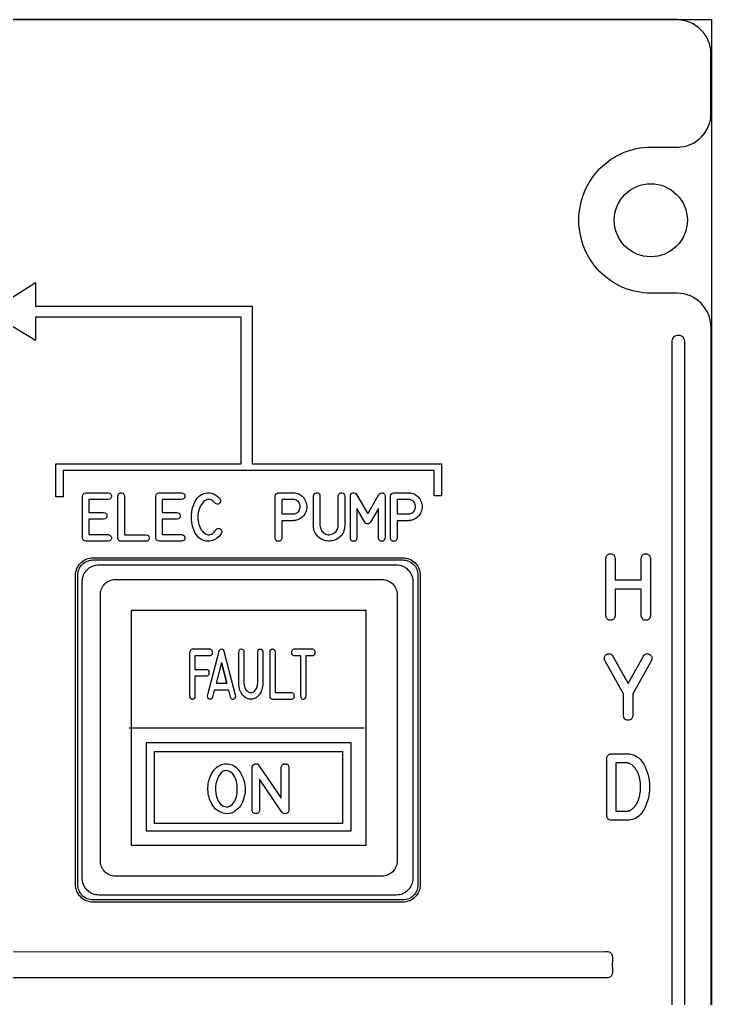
# Model space of a CAD drawing. Extents: x 361 to 684, y 82 to 686.
# Drawn here: x 636.8 to 683.8, y 505.6 to 572.2 of the extents above; entities that cross this region are included whole.
import ezdxf

# ---------------------------------------------------------------- set-up
doc = ezdxf.new("R2010")
doc.units = 0
for name, color, linetype in [('_BACKPANEL', 5, 'CONTINUOUS'), ('_ENGRAVING', 105, 'CONTINUOUS'), ('_LABELS', 30, 'CONTINUOUS'), ('_TOPLAYER', 1, 'CONTINUOUS')]:
    doc.layers.add(name, color=color, linetype=linetype)

msp = doc.modelspace()

# ---------------------------------------------------------------- linework, layer by layer
at = {"layer": '_BACKPANEL'}
for points in [[(683.84, 572.225), (683.84, 567.463), (683.84, 557.938), (683.84, 548.413), (683.84, 448.4), (683.84, 438.875), (361.5, 438.875), (361.5, 448.4), (361.5, 548.413), (361.5, 557.938), (361.5, 567.463), (361.5, 572.225)], [(641.743, 535.414), (662.838, 535.414), (662.944, 535.409), (663.046, 535.393), (663.144, 535.368), (663.239, 535.333), (663.329, 535.29), (663.413, 535.239), (663.492, 535.18), (663.565, 535.114), (663.631, 535.041), (663.691, 534.962), (663.742, 534.877), (663.785, 534.787), (663.819, 534.693), (663.845, 534.594), (663.86, 534.492), (663.865, 534.386), (663.865, 513.291), (663.86, 513.186), (663.845, 513.084), (663.819, 512.985), (663.785, 512.891), (663.742, 512.801), (663.691, 512.716), (663.631, 512.637), (663.565, 512.564), (663.492, 512.498), (663.413, 512.439), (663.329, 512.388), (663.239, 512.344), (663.144, 512.31), (663.046, 512.285), (662.944, 512.269), (662.838, 512.264), (641.743, 512.264), (641.637, 512.269), (641.535, 512.285), (641.437, 512.31), (641.342, 512.344), (641.252, 512.388), (641.168, 512.439), (641.089, 512.498), (641.016, 512.564), (640.949, 512.637), (640.89, 512.716), (640.839, 512.801), (640.796, 512.891), (640.762, 512.985), (640.736, 513.084), (640.721, 513.186), (640.715, 513.291), (640.715, 534.386), (640.721, 534.492), (640.736, 534.594), (640.762, 534.693), (640.796, 534.787), (640.839, 534.877), (640.89, 534.962), (640.949, 535.041), (641.016, 535.114), (641.089, 535.18), (641.168, 535.239), (641.252, 535.29), (641.342, 535.333), (641.437, 535.368), (641.535, 535.393), (641.637, 535.409)]]:
    msp.add_lwpolyline(points, close=True, dxfattribs=at)
msp.add_lwpolyline([(679.714, 556.067, -0.414214), (677.225, 558.555, -0.414214), (679.714, 561.043, -0.414214), (682.202, 558.555, -0.414214)], format="xyb", close=True, dxfattribs=at)
at = {"layer": '_ENGRAVING'}
for points in [[(635.296, 552.714), (637.837, 554.305), (637.837, 552.714), (652.59, 552.714), (652.59, 551.964), (652.59, 541.957), (653.869, 541.957), (665.467, 541.957), (665.467, 539.781), (664.974, 539.781), (664.974, 541.508), (639.722, 541.509), (639.71, 541.509), (639.71, 539.72), (639.217, 539.72), (639.217, 541.957), (639.217, 541.958), (651.84, 541.957), (651.84, 551.964), (637.837, 551.964), (637.837, 550.355), (635.192, 551.964)], [(682.039, 460.415), (682.039, 550.261), (682.039, 550.262), (682.03, 550.353), (682.004, 550.438), (681.963, 550.514), (681.908, 550.581), (681.841, 550.636), (681.765, 550.678), (681.681, 550.705), (681.59, 550.714), (681.589, 550.714), (681.498, 550.705), (681.414, 550.678), (681.337, 550.637), (681.271, 550.582), (681.216, 550.515), (681.174, 550.438), (681.148, 550.353), (681.139, 550.262), (681.139, 550.261), (681.139, 460.415)], [(369.057, 508.731), (676.624, 508.746), (676.636, 508.745), (676.703, 508.75), (676.788, 508.745), (676.86, 508.731), (676.921, 508.708), (676.97, 508.677), (677.01, 508.638), (677.041, 508.592), (677.064, 508.539), (677.081, 508.48), (677.097, 508.344), (677.099, 508.19), (677.09, 507.839), (677.099, 507.492), (677.097, 507.343), (677.081, 507.213), (677.064, 507.156), (677.041, 507.106), (677.01, 507.063), (676.97, 507.026), (676.921, 506.997), (676.86, 506.975), (676.788, 506.962), (676.703, 506.958), (676.636, 506.963), (676.624, 506.961), (369.059, 506.947)]]:
    msp.add_lwpolyline(points, dxfattribs=at)
for points in [[(642.78, 539.541), (641.47, 539.541), (641.47, 538.66), (642.469, 538.66), (642.567, 538.632), (642.606, 538.611), (642.637, 538.585), (642.662, 538.554), (642.679, 538.518), (642.689, 538.476), (642.693, 538.43), (642.689, 538.383), (642.678, 538.342), (642.661, 538.306), (642.636, 538.275), (642.605, 538.249), (642.567, 538.228), (642.469, 538.202), (641.47, 538.202), (641.47, 537.143), (642.78, 537.143), (642.878, 537.116), (642.916, 537.095), (642.948, 537.069), (642.972, 537.038), (642.989, 537.002), (643, 536.961), (643.003, 536.915), (643, 536.87), (642.989, 536.829), (642.972, 536.793), (642.948, 536.762), (642.916, 536.737), (642.878, 536.716), (642.78, 536.69), (641.25, 536.69), (641.162, 536.714), (641.126, 536.734), (641.095, 536.76), (641.069, 536.791), (641.049, 536.828), (641.025, 536.919), (641.025, 539.765), (641.051, 539.859), (641.071, 539.897), (641.096, 539.928), (641.127, 539.953), (641.163, 539.972), (641.25, 539.991), (642.78, 539.991), (642.878, 539.97), (642.916, 539.951), (642.947, 539.926), (642.972, 539.894), (642.989, 539.857), (642.999, 539.814), (643.003, 539.765), (642.999, 539.715), (642.988, 539.672), (642.971, 539.635), (642.947, 539.604), (642.915, 539.579), (642.877, 539.561)], [(643.667, 536.688), (643.581, 536.707), (643.545, 536.726), (643.514, 536.751), (643.489, 536.782), (643.468, 536.819), (643.443, 536.912), (643.443, 539.762), (643.47, 539.863), (643.491, 539.903), (643.517, 539.935), (643.549, 539.96), (643.585, 539.977), (643.627, 539.988), (643.674, 539.99), (643.72, 539.986), (643.761, 539.974), (643.797, 539.956), (643.826, 539.931), (643.85, 539.899), (643.869, 539.86), (643.889, 539.762), (643.889, 537.138), (645.348, 537.139), (645.446, 537.115), (645.485, 537.095), (645.516, 537.069), (645.54, 537.037), (645.557, 537), (645.567, 536.957), (645.57, 536.908), (645.566, 536.86), (645.556, 536.817), (645.538, 536.781), (645.513, 536.75), (645.482, 536.726), (645.444, 536.707), (645.347, 536.688)], [(647.775, 539.541), (646.465, 539.541), (646.465, 538.66), (647.464, 538.66), (647.562, 538.632), (647.601, 538.611), (647.632, 538.585), (647.657, 538.554), (647.674, 538.518), (647.684, 538.476), (647.688, 538.43), (647.684, 538.383), (647.673, 538.342), (647.656, 538.306), (647.631, 538.275), (647.6, 538.249), (647.561, 538.228), (647.464, 538.202), (646.465, 538.202), (646.465, 537.143), (647.775, 537.143), (647.873, 537.116), (647.911, 537.095), (647.943, 537.069), (647.967, 537.038), (647.984, 537.002), (647.995, 536.961), (647.998, 536.915), (647.995, 536.87), (647.984, 536.829), (647.967, 536.793), (647.943, 536.762), (647.911, 536.737), (647.873, 536.716), (647.775, 536.69), (646.245, 536.69), (646.157, 536.714), (646.121, 536.734), (646.09, 536.76), (646.064, 536.791), (646.044, 536.828), (646.02, 536.919), (646.02, 539.765), (646.046, 539.859), (646.066, 539.897), (646.091, 539.928), (646.122, 539.953), (646.158, 539.972), (646.245, 539.991), (647.775, 539.991), (647.873, 539.97), (647.911, 539.951), (647.942, 539.926), (647.967, 539.894), (647.984, 539.857), (647.994, 539.814), (647.998, 539.765), (647.994, 539.715), (647.983, 539.672), (647.966, 539.635), (647.942, 539.604), (647.91, 539.579), (647.872, 539.561)], [(650.474, 537.206), (650.46, 537.185), (650.452, 537.173), (650.446, 537.164), (650.329, 537.025), (650.196, 536.908), (650.045, 536.813), (649.878, 536.739), (649.79, 536.712), (649.702, 536.694), (649.615, 536.686), (649.528, 536.687), (649.442, 536.698), (649.356, 536.717), (649.27, 536.746), (649.184, 536.785), (649.088, 536.84), (648.999, 536.903), (648.916, 536.975), (648.84, 537.056), (648.771, 537.146), (648.708, 537.245), (648.651, 537.352), (648.602, 537.468), (648.522, 537.712), (648.469, 537.96), (648.442, 538.213), (648.442, 538.47), (648.468, 538.725), (648.522, 538.969), (648.603, 539.202), (648.711, 539.425), (648.775, 539.529), (648.846, 539.622), (648.923, 539.706), (649.008, 539.779), (649.1, 539.842), (649.198, 539.895), (649.303, 539.938), (649.415, 539.97), (649.548, 539.99), (649.68, 539.988), (649.813, 539.964), (649.945, 539.918), (650.071, 539.854), (650.185, 539.779), (650.288, 539.693), (650.378, 539.594), (650.386, 539.583), (650.415, 539.534), (650.43, 539.482), (650.43, 539.428), (650.416, 539.371), (650.39, 539.319), (650.355, 539.278), (650.312, 539.247), (650.259, 539.227), (650.2, 539.22), (650.142, 539.229), (650.087, 539.257), (650.035, 539.301), (649.93, 539.411), (649.827, 539.487), (649.726, 539.531), (649.676, 539.541), (649.627, 539.543), (649.531, 539.529), (649.441, 539.497), (649.356, 539.447), (649.276, 539.378), (649.202, 539.296), (649.134, 539.202), (649.073, 539.097), (649.018, 538.982), (648.972, 538.863), (648.935, 538.748), (648.909, 538.636), (648.892, 538.529), (648.881, 538.411), (648.879, 538.293), (648.884, 538.175), (648.897, 538.056), (648.919, 537.939), (648.95, 537.825), (648.99, 537.715), (649.04, 537.609), (649.141, 537.442), (649.197, 537.372), (649.255, 537.31), (649.316, 537.256), (649.381, 537.212), (649.448, 537.176), (649.519, 537.148), (649.591, 537.132), (649.662, 537.131), (649.733, 537.144), (649.804, 537.172), (649.874, 537.215), (649.944, 537.272), (650.013, 537.343), (650.082, 537.43), (650.112, 537.472), (650.188, 537.537), (650.226, 537.555), (650.265, 537.564), (650.305, 537.564), (650.345, 537.554), (650.385, 537.535), (650.426, 537.506), (650.491, 537.438), (650.51, 537.402), (650.521, 537.365), (650.523, 537.326), (650.515, 537.287)], [(655.37, 539.991), (655.4, 539.991), (655.499, 539.98), (655.594, 539.96), (655.686, 539.933), (655.773, 539.898), (655.852, 539.855), (655.925, 539.807), (655.992, 539.752), (656.053, 539.691), (656.107, 539.623), (656.156, 539.55), (656.199, 539.47), (656.236, 539.383), (656.266, 539.294), (656.287, 539.206), (656.3, 539.117), (656.304, 539.03), (656.299, 538.943), (656.286, 538.857), (656.264, 538.771), (656.233, 538.685), (656.17, 538.558), (656.094, 538.445), (656.004, 538.347), (655.901, 538.264), (655.787, 538.196), (655.666, 538.145), (655.537, 538.111), (655.4, 538.094), (655.37, 538.092), (654.601, 538.092), (654.601, 536.917), (654.577, 536.818), (654.556, 536.779), (654.531, 536.747), (654.5, 536.722), (654.464, 536.704), (654.423, 536.693), (654.377, 536.69), (654.33, 536.693), (654.289, 536.704), (654.254, 536.722), (654.223, 536.747), (654.198, 536.779), (654.178, 536.818), (654.154, 536.917), (654.154, 539.765), (654.176, 539.854), (654.218, 539.922), (654.28, 539.967), (654.363, 539.991), (654.377, 539.991)], [(655.37, 539.536), (654.601, 539.536), (654.601, 538.548), (655.37, 538.548), (655.457, 538.556), (655.54, 538.579), (655.617, 538.617), (655.688, 538.671), (655.75, 538.736), (655.798, 538.809), (655.831, 538.889), (655.851, 538.977), (655.854, 539.085), (655.835, 539.186), (655.795, 539.28), (655.733, 539.368), (655.656, 539.442), (655.57, 539.494), (655.474, 539.526)], [(658.883, 537.778), (658.883, 537.746), (658.877, 537.649), (658.856, 537.53), (658.827, 537.418), (658.79, 537.315), (658.744, 537.22), (658.691, 537.133), (658.629, 537.054), (658.559, 536.984), (658.48, 536.921), (658.312, 536.819), (658.226, 536.78), (658.138, 536.749), (658.05, 536.725), (657.959, 536.71), (657.868, 536.702), (657.775, 536.702), (657.682, 536.71), (657.591, 536.725), (657.503, 536.748), (657.416, 536.779), (657.331, 536.818), (657.249, 536.864), (657.089, 536.98), (657.016, 537.049), (656.952, 537.126), (656.896, 537.211), (656.85, 537.303), (656.812, 537.402), (656.783, 537.509), (656.763, 537.624), (656.752, 537.746), (656.752, 537.778), (656.752, 539.765), (656.756, 539.811), (656.769, 539.852), (656.813, 539.924), (656.87, 539.97), (656.939, 539.991), (657.021, 539.986), (657.099, 539.959), (657.154, 539.913), (657.187, 539.849), (657.198, 539.765), (657.198, 537.778), (657.208, 537.688), (657.227, 537.604), (657.254, 537.526), (657.29, 537.454), (657.334, 537.387), (657.387, 537.327), (657.448, 537.272), (657.518, 537.223), (657.592, 537.183), (657.668, 537.155), (657.745, 537.139), (657.822, 537.135), (657.9, 537.143), (657.98, 537.163), (658.06, 537.195), (658.142, 537.239), (658.21, 537.287), (658.269, 537.341), (658.318, 537.401), (658.357, 537.468), (658.388, 537.54), (658.412, 537.616), (658.429, 537.695), (658.439, 537.778), (658.439, 539.765), (658.442, 539.809), (658.471, 539.894), (658.493, 539.927), (658.52, 539.953), (658.552, 539.972), (658.59, 539.984), (658.681, 539.988), (658.769, 539.967), (658.804, 539.947), (658.833, 539.923), (658.855, 539.892), (658.871, 539.855), (658.883, 539.765)], [(661.627, 536.915), (661.6, 536.817), (661.579, 536.778), (661.553, 536.746), (661.523, 536.722), (661.488, 536.704), (661.448, 536.694), (661.403, 536.691), (661.358, 536.694), (661.318, 536.705), (661.283, 536.723), (661.253, 536.747), (661.227, 536.779), (661.207, 536.817), (661.181, 536.915), (661.181, 538.929), (660.638, 537.983), (660.594, 537.936), (660.546, 537.902), (660.497, 537.88), (660.445, 537.871), (660.393, 537.876), (660.344, 537.897), (660.297, 537.932), (660.254, 537.983), (659.715, 538.924), (659.717, 536.915), (659.693, 536.817), (659.673, 536.779), (659.647, 536.748), (659.615, 536.723), (659.578, 536.706), (659.536, 536.695), (659.488, 536.692), (659.44, 536.696), (659.398, 536.706), (659.362, 536.724), (659.332, 536.748), (659.307, 536.78), (659.289, 536.818), (659.269, 536.915), (659.269, 539.762), (659.284, 539.846), (659.315, 539.91), (659.364, 539.956), (659.429, 539.984), (659.5, 539.991), (659.566, 539.976), (659.628, 539.94), (659.685, 539.881), (660.445, 538.548), (661.214, 539.881), (661.271, 539.94), (661.332, 539.976), (661.398, 539.991), (661.468, 539.983), (661.532, 539.955), (661.58, 539.909), (661.611, 539.845), (661.627, 539.762)], [(663.222, 539.991), (663.252, 539.991), (663.351, 539.98), (663.447, 539.96), (663.538, 539.933), (663.625, 539.898), (663.704, 539.855), (663.777, 539.807), (663.844, 539.752), (663.905, 539.691), (663.96, 539.623), (664.009, 539.55), (664.051, 539.47), (664.088, 539.383), (664.118, 539.294), (664.139, 539.206), (664.152, 539.117), (664.156, 539.03), (664.151, 538.943), (664.138, 538.857), (664.116, 538.771), (664.085, 538.685), (664.022, 538.558), (663.946, 538.445), (663.856, 538.347), (663.753, 538.264), (663.64, 538.196), (663.518, 538.145), (663.389, 538.111), (663.252, 538.094), (663.222, 538.092), (662.454, 538.092), (662.454, 536.917), (662.429, 536.818), (662.409, 536.779), (662.383, 536.747), (662.352, 536.722), (662.317, 536.704), (662.275, 536.693), (662.229, 536.69), (662.183, 536.693), (662.142, 536.704), (662.106, 536.722), (662.075, 536.747), (662.05, 536.779), (662.03, 536.818), (662.006, 536.917), (662.006, 539.765), (662.028, 539.854), (662.07, 539.922), (662.132, 539.967), (662.215, 539.991), (662.229, 539.991)], [(663.222, 539.536), (662.454, 539.536), (662.454, 538.548), (663.222, 538.548), (663.309, 538.556), (663.392, 538.579), (663.469, 538.617), (663.541, 538.671), (663.603, 538.736), (663.65, 538.809), (663.684, 538.889), (663.703, 538.977), (663.706, 539.085), (663.688, 539.186), (663.648, 539.28), (663.586, 539.368), (663.508, 539.442), (663.422, 539.494), (663.327, 539.526)], [(641.753, 535.567), (662.828, 535.567), (662.95, 535.561), (663.069, 535.543), (663.183, 535.514), (663.293, 535.474), (663.397, 535.424), (663.495, 535.364), (663.586, 535.296), (663.671, 535.219), (663.748, 535.135), (663.816, 535.043), (663.876, 534.945), (663.926, 534.841), (663.965, 534.731), (663.995, 534.617), (664.013, 534.499), (664.019, 534.377), (664.019, 513.301), (664.013, 513.179), (663.995, 513.061), (663.965, 512.946), (663.926, 512.837), (663.876, 512.733), (663.816, 512.635), (663.748, 512.543), (663.671, 512.459), (663.586, 512.382), (663.495, 512.313), (663.397, 512.254), (663.293, 512.204), (663.183, 512.164), (663.069, 512.135), (662.95, 512.117), (662.828, 512.111), (641.753, 512.111), (641.631, 512.117), (641.512, 512.135), (641.398, 512.164), (641.288, 512.204), (641.184, 512.254), (641.086, 512.313), (640.995, 512.382), (640.91, 512.459), (640.833, 512.543), (640.765, 512.635), (640.705, 512.733), (640.655, 512.837), (640.616, 512.946), (640.586, 513.061), (640.568, 513.179), (640.562, 513.301), (640.562, 534.377), (640.568, 534.499), (640.586, 534.617), (640.616, 534.731), (640.655, 534.841), (640.705, 534.945), (640.765, 535.043), (640.833, 535.135), (640.91, 535.219), (640.995, 535.296), (641.086, 535.364), (641.184, 535.424), (641.288, 535.474), (641.398, 535.514), (641.512, 535.543), (641.631, 535.561)], [(676.658, 531.616), (676.658, 535.525), (676.673, 535.6), (676.696, 535.664), (676.725, 535.718), (676.762, 535.763), (676.806, 535.797), (676.857, 535.821), (676.915, 535.834), (676.981, 535.838), (677.046, 535.832), (677.103, 535.816), (677.153, 535.792), (677.194, 535.757), (677.228, 535.713), (677.254, 535.66), (677.272, 535.597), (677.282, 535.525), (677.282, 534.064), (679.062, 534.064), (679.062, 535.525), (679.077, 535.598), (679.099, 535.662), (679.127, 535.715), (679.163, 535.759), (679.206, 535.794), (679.255, 535.818), (679.311, 535.833), (679.375, 535.838), (679.438, 535.833), (679.494, 535.819), (679.544, 535.795), (679.587, 535.76), (679.623, 535.716), (679.652, 535.663), (679.674, 535.599), (679.69, 535.525), (679.69, 531.616), (679.674, 531.542), (679.652, 531.479), (679.623, 531.426), (679.587, 531.382), (679.544, 531.348), (679.494, 531.324), (679.438, 531.309), (679.375, 531.305), (679.311, 531.31), (679.255, 531.325), (679.206, 531.349), (679.163, 531.383), (679.127, 531.427), (679.099, 531.48), (679.077, 531.543), (679.062, 531.616), (679.062, 533.435), (677.282, 533.435), (677.282, 531.616), (677.272, 531.544), (677.254, 531.482), (677.228, 531.429), (677.194, 531.386), (677.153, 531.352), (677.103, 531.327), (677.046, 531.312), (676.981, 531.306), (676.915, 531.31), (676.857, 531.324), (676.806, 531.347), (676.762, 531.381), (676.725, 531.425), (676.696, 531.478), (676.673, 531.542)], [(642.161, 535.089), (662.377, 535.089), (662.494, 535.083), (662.607, 535.066), (662.717, 535.038), (662.822, 534.999), (662.922, 534.951), (663.016, 534.894), (663.104, 534.829), (663.185, 534.755), (663.259, 534.674), (663.324, 534.586), (663.381, 534.492), (663.429, 534.392), (663.468, 534.287), (663.496, 534.178), (663.513, 534.064), (663.519, 533.947), (663.519, 513.731), (663.513, 513.614), (663.496, 513.5), (663.468, 513.391), (663.429, 513.286), (663.381, 513.186), (663.324, 513.091), (663.259, 513.004), (663.185, 512.923), (663.104, 512.849), (663.016, 512.783), (662.922, 512.726), (662.822, 512.678), (662.717, 512.64), (662.607, 512.612), (662.494, 512.595), (662.377, 512.589), (642.161, 512.589), (642.044, 512.595), (641.93, 512.612), (641.82, 512.64), (641.715, 512.678), (641.616, 512.726), (641.521, 512.783), (641.434, 512.849), (641.353, 512.923), (641.279, 513.004), (641.213, 513.091), (641.156, 513.186), (641.108, 513.286), (641.07, 513.391), (641.042, 513.5), (641.025, 513.614), (641.019, 513.731), (641.019, 533.947), (641.025, 534.064), (641.042, 534.178), (641.07, 534.287), (641.108, 534.392), (641.156, 534.492), (641.213, 534.586), (641.279, 534.674), (641.353, 534.755), (641.434, 534.829), (641.521, 534.894), (641.616, 534.951), (641.715, 534.999), (641.82, 535.038), (641.93, 535.066), (642.044, 535.083)], [(679.211, 528.865), (679.255, 528.923), (679.302, 528.969), (679.35, 529.003), (679.401, 529.025), (679.455, 529.034), (679.51, 529.031), (679.568, 529.016), (679.628, 528.988), (679.683, 528.952), (679.727, 528.911), (679.76, 528.866), (679.781, 528.815), (679.791, 528.76), (679.79, 528.7), (679.777, 528.636), (679.753, 528.566), (678.481, 526.295), (678.481, 524.816), (678.472, 524.742), (678.454, 524.678), (678.428, 524.624), (678.394, 524.58), (678.351, 524.546), (678.3, 524.521), (678.241, 524.506), (678.173, 524.502), (678.105, 524.506), (678.045, 524.521), (677.994, 524.546), (677.951, 524.58), (677.917, 524.624), (677.891, 524.678), (677.873, 524.742), (677.864, 524.816), (677.864, 526.295), (676.595, 528.566), (676.571, 528.635), (676.558, 528.699), (676.557, 528.759), (676.566, 528.813), (676.587, 528.863), (676.618, 528.909), (676.661, 528.949), (676.714, 528.985), (676.773, 529.013), (676.829, 529.028), (676.885, 529.031), (676.938, 529.022), (676.99, 529.001), (677.041, 528.967), (677.089, 528.922), (677.137, 528.865), (678.174, 527.011)], [(677.033, 522.213), (678.074, 522.213), (678.262, 522.202), (678.438, 522.169), (678.602, 522.113), (678.753, 522.036), (678.893, 521.936), (679.02, 521.815), (679.135, 521.671), (679.238, 521.505), (679.328, 521.326), (679.407, 521.143), (679.473, 520.955), (679.528, 520.762), (679.57, 520.565), (679.6, 520.364), (679.618, 520.158), (679.625, 519.948), (679.618, 519.738), (679.6, 519.533), (679.57, 519.331), (679.527, 519.135), (679.473, 518.942), (679.406, 518.754), (679.327, 518.571), (679.236, 518.392), (679.133, 518.226), (679.018, 518.082), (678.891, 517.96), (678.752, 517.861), (678.601, 517.783), (678.437, 517.728), (678.262, 517.695), (678.074, 517.684), (677.033, 517.684), (677.037, 517.684), (677.033, 517.684), (676.953, 517.697), (676.899, 517.714), (676.853, 517.737), (676.813, 517.765), (676.781, 517.8), (676.756, 517.841), (676.739, 517.887), (676.729, 517.94), (676.725, 517.998), (676.723, 517.998), (676.725, 521.903), (676.723, 521.921), (676.732, 521.979), (676.751, 522.033), (676.78, 522.083), (676.819, 522.128), (676.866, 522.165), (676.918, 522.192), (676.974, 522.208), (677.035, 522.213)], [(678.074, 518.308), (678.083, 518.308), (678.094, 518.308), (678.102, 518.309), (678.112, 518.31), (678.122, 518.311), (678.134, 518.312), (678.143, 518.313), (678.154, 518.314), (678.163, 518.315), (678.174, 518.316), (678.192, 518.321), (678.2, 518.324), (678.211, 518.33), (678.221, 518.331), (678.234, 518.334), (678.242, 518.336), (678.253, 518.341), (678.273, 518.35), (678.295, 518.358), (678.304, 518.362), (678.315, 518.367), (678.333, 518.378), (678.355, 518.389), (678.364, 518.395), (678.375, 518.403), (678.395, 518.416), (678.405, 518.421), (678.417, 518.429), (678.426, 518.436), (678.437, 518.445), (678.446, 518.45), (678.457, 518.458), (678.479, 518.476), (678.497, 518.493), (678.506, 518.502), (678.517, 518.513), (678.525, 518.522), (678.537, 518.533), (678.556, 518.551), (678.565, 518.56), (678.576, 518.571), (678.585, 518.581), (678.596, 518.593), (678.614, 518.615), (678.634, 518.639), (678.652, 518.664), (678.66, 518.676), (678.671, 518.688), (678.679, 518.701), (678.689, 518.714), (678.697, 518.729), (678.707, 518.743), (678.724, 518.77), (678.732, 518.784), (678.742, 518.798), (678.75, 518.813), (678.76, 518.827), (678.773, 518.856), (678.781, 518.871), (678.791, 518.889), (678.799, 518.904), (678.809, 518.92), (678.814, 518.936), (678.822, 518.953), (678.837, 518.986), (678.853, 519.022), (678.858, 519.038), (678.866, 519.057), (678.872, 519.075), (678.879, 519.095), (678.89, 519.13), (678.896, 519.148), (678.904, 519.168), (678.915, 519.205), (678.928, 519.243), (678.931, 519.262), (678.937, 519.283), (678.941, 519.302), (678.948, 519.323), (678.951, 519.339), (678.957, 519.36), (678.963, 519.402), (678.967, 519.421), (678.972, 519.442), (678.974, 519.461), (678.979, 519.482), (678.985, 519.524), (678.989, 519.544), (678.994, 519.566), (678.999, 519.608), (679, 519.627), (679.003, 519.65), (679.008, 519.692), (679.01, 519.734), (679.012, 519.778), (679.014, 519.82), (679.015, 519.841), (679.019, 519.864), (679.02, 519.883), (679.021, 519.906), (679.021, 519.926), (679.021, 519.948), (679.021, 519.969), (679.021, 519.99), (679.02, 520.011), (679.019, 520.035), (679.019, 520.055), (679.019, 520.077), (679.014, 520.121), (679.012, 520.161), (679.008, 520.207), (679.005, 520.247), (679.001, 520.289), (678.998, 520.309), (678.996, 520.331), (678.988, 520.373), (678.983, 520.392), (678.981, 520.413), (678.974, 520.455), (678.968, 520.497), (678.957, 520.537), (678.95, 520.574), (678.943, 520.593), (678.939, 520.614), (678.932, 520.633), (678.928, 520.654), (678.917, 520.691), (678.906, 520.729), (678.898, 520.746), (678.893, 520.764), (678.879, 520.802), (678.866, 520.837), (678.858, 520.854), (678.853, 520.873), (678.844, 520.888), (678.837, 520.906), (678.822, 520.939), (678.809, 520.97), (678.793, 521.003), (678.784, 521.018), (678.778, 521.032), (678.76, 521.063), (678.742, 521.092), (678.732, 521.106), (678.724, 521.12), (678.707, 521.147), (678.698, 521.16), (678.691, 521.173), (678.654, 521.224), (678.618, 521.273), (678.579, 521.317), (678.539, 521.359), (678.501, 521.397), (678.459, 521.43), (678.417, 521.463), (678.375, 521.492), (678.335, 521.516), (678.295, 521.536), (678.253, 521.552), (678.211, 521.567), (678.192, 521.573), (678.174, 521.58), (678.134, 521.587), (678.094, 521.589), (678.083, 521.589), (678.074, 521.589), (677.345, 521.589), (677.345, 518.308)]]:
    msp.add_lwpolyline(points, close=True, dxfattribs=at)
at = {"layer": '_LABELS'}
for points in [[(660.348, 515.981), (660.348, 531.983), (644.348, 531.983), (644.348, 515.981)], [(648.348, 526.156), (648.348, 529.116), (648.367, 529.214), (648.402, 529.286), (648.453, 529.333), (648.52, 529.354), (649.694, 529.354), (649.733, 529.347), (649.767, 529.333), (649.796, 529.312), (649.82, 529.286), (649.852, 529.214), (649.862, 529.117), (649.851, 529.02), (649.819, 528.949), (649.795, 528.923), (649.766, 528.903), (649.731, 528.89), (649.691, 528.883), (648.689, 528.883), (648.689, 527.965), (649.471, 527.965), (649.544, 527.945), (649.573, 527.925), (649.597, 527.9), (649.629, 527.831), (649.64, 527.738), (649.631, 527.645), (649.599, 527.572), (649.575, 527.544), (649.546, 527.522), (649.471, 527.493), (648.689, 527.493), (648.689, 526.156), (648.674, 526.055), (648.641, 525.982), (648.619, 525.956), (648.592, 525.937), (648.56, 525.926), (648.524, 525.921), (648.488, 525.924), (648.456, 525.935), (648.428, 525.953), (648.404, 525.978), (648.368, 526.052)], [(649.561, 526.242), (649.95, 527.721), (650.34, 529.2), (650.365, 529.267), (650.399, 529.315), (650.444, 529.344), (650.498, 529.354), (650.553, 529.345), (650.598, 529.317), (650.633, 529.268), (650.658, 529.2), (651.436, 526.233), (651.443, 526.125), (651.428, 526.039), (651.391, 525.973), (651.364, 525.948), (651.331, 525.928), (651.297, 525.915), (651.265, 525.911), (651.235, 525.915), (651.207, 525.929), (651.157, 525.981), (651.114, 526.069), (650.989, 526.549), (650.001, 526.549), (649.88, 526.081), (649.837, 525.993), (649.813, 525.962), (649.786, 525.94), (649.758, 525.927), (649.727, 525.923), (649.694, 525.928), (649.659, 525.942), (649.6, 525.988), (649.563, 526.054), (649.551, 526.138)], [(653.309, 527.05), (653.309, 527.017), (653.304, 526.916), (653.288, 526.792), (653.266, 526.676), (653.237, 526.569), (653.202, 526.47), (653.161, 526.38), (653.114, 526.298), (653.06, 526.224), (653, 526.159), (652.871, 526.053), (652.805, 526.012), (652.738, 525.979), (652.67, 525.955), (652.6, 525.939), (652.53, 525.93), (652.459, 525.93), (652.388, 525.938), (652.318, 525.954), (652.25, 525.979), (652.184, 526.011), (652.055, 526.099), (651.933, 526.22), (651.877, 526.292), (651.828, 526.372), (651.785, 526.46), (651.749, 526.556), (651.72, 526.659), (651.698, 526.771), (651.683, 526.89), (651.674, 527.017), (651.674, 527.05), (651.674, 529.12), (651.688, 529.21), (651.722, 529.285), (651.765, 529.333), (651.818, 529.355), (651.881, 529.349), (651.94, 529.321), (651.983, 529.273), (652.008, 529.206), (652.016, 529.12), (652.016, 527.05), (652.038, 526.87), (652.059, 526.788), (652.087, 526.713), (652.121, 526.644), (652.161, 526.581), (652.208, 526.524), (652.262, 526.473), (652.319, 526.432), (652.377, 526.403), (652.436, 526.386), (652.495, 526.382), (652.555, 526.39), (652.616, 526.411), (652.678, 526.444), (652.74, 526.49), (652.793, 526.54), (652.838, 526.596), (652.875, 526.659), (652.906, 526.728), (652.948, 526.882), (652.968, 527.05), (652.968, 529.12), (652.97, 529.165), (652.992, 529.254), (653.03, 529.315), (653.055, 529.334), (653.084, 529.347), (653.154, 529.351), (653.221, 529.329), (653.248, 529.309), (653.27, 529.283), (653.299, 529.213), (653.309, 529.12)], [(653.97, 525.916), (653.903, 525.936), (653.852, 525.981), (653.817, 526.052), (653.798, 526.149), (653.798, 529.116), (653.818, 529.222), (653.855, 529.296), (653.879, 529.322), (653.907, 529.34), (653.939, 529.351), (653.975, 529.354), (654.01, 529.349), (654.042, 529.337), (654.069, 529.318), (654.092, 529.292), (654.124, 529.218), (654.139, 529.116), (654.139, 526.384), (655.258, 526.386), (655.334, 526.361), (655.363, 526.34), (655.387, 526.312), (655.419, 526.24), (655.429, 526.145), (655.417, 526.051), (655.385, 525.981), (655.361, 525.955), (655.332, 525.936), (655.257, 525.916)], [(655.894, 526.153), (655.894, 528.881), (655.449, 528.881), (655.375, 528.903), (655.346, 528.923), (655.322, 528.949), (655.291, 529.021), (655.28, 529.117), (655.291, 529.213), (655.323, 529.285), (655.347, 529.312), (655.376, 529.332), (655.449, 529.354), (656.68, 529.354), (656.753, 529.333), (656.782, 529.312), (656.806, 529.286), (656.837, 529.214), (656.848, 529.117), (656.838, 529.02), (656.806, 528.949), (656.783, 528.922), (656.754, 528.902), (656.719, 528.889), (656.68, 528.881), (656.236, 528.881), (656.236, 526.153), (656.215, 526.049), (656.178, 525.975), (656.153, 525.949), (656.125, 525.931), (656.093, 525.921), (656.057, 525.918), (656.022, 525.922), (655.991, 525.934), (655.964, 525.952), (655.941, 525.978), (655.909, 526.051)], [(650.866, 527.02), (650.497, 528.43), (650.126, 527.02)], [(650.497, 528.43), (650.866, 527.02)], [(645.375, 522.965), (645.375, 522.823), (645.375, 516.965), (659.321, 516.965), (659.321, 522.965)], [(645.945, 522.367), (658.731, 522.367), (658.731, 517.465), (645.945, 517.465)], [(651.97, 520.56), (652.04, 520.327), (652.084, 520.091), (652.103, 519.85), (652.095, 519.605), (652.061, 519.363), (652.001, 519.132), (651.914, 518.911), (651.8, 518.702), (651.713, 518.58), (651.61, 518.467), (651.493, 518.364), (651.362, 518.27), (651.219, 518.196), (651.07, 518.15), (650.913, 518.134), (650.748, 518.146), (650.616, 518.173), (650.491, 518.212), (650.374, 518.261), (650.266, 518.321), (650.165, 518.392), (650.073, 518.474), (649.988, 518.567), (649.911, 518.67), (649.843, 518.781), (649.782, 518.895), (649.728, 519.012), (649.683, 519.132), (649.645, 519.255), (649.615, 519.381), (649.593, 519.51), (649.578, 519.642), (649.572, 519.776), (649.572, 519.908), (649.581, 520.04), (649.596, 520.171), (649.62, 520.301), (649.651, 520.43), (649.735, 520.686), (649.789, 520.808), (649.85, 520.922), (649.918, 521.028), (649.994, 521.124), (650.077, 521.212), (650.168, 521.292), (650.266, 521.362), (650.371, 521.424), (650.479, 521.474), (650.589, 521.509), (650.702, 521.53), (650.817, 521.537), (650.925, 521.533), (651.029, 521.518), (651.127, 521.494), (651.22, 521.46), (651.308, 521.417), (651.391, 521.364), (651.469, 521.302), (651.542, 521.229), (651.674, 521.072), (651.79, 520.908), (651.888, 520.737)], [(655.071, 518.367), (655.06, 518.287), (655.025, 518.224), (654.968, 518.177), (654.888, 518.145), (654.801, 518.133), (654.725, 518.146), (654.659, 518.183), (654.604, 518.244), (653.088, 520.48), (653.088, 518.367), (653.057, 518.265), (653.034, 518.225), (653.005, 518.192), (652.97, 518.167), (652.93, 518.149), (652.884, 518.138), (652.833, 518.134), (652.782, 518.138), (652.736, 518.149), (652.696, 518.167), (652.662, 518.192), (652.633, 518.225), (652.61, 518.265), (652.58, 518.367), (652.58, 521.298), (652.602, 521.377), (652.641, 521.442), (652.698, 521.491), (652.772, 521.526), (652.851, 521.54), (652.923, 521.527), (652.988, 521.488), (653.047, 521.423), (654.562, 519.183), (654.562, 521.298), (654.574, 521.354), (654.592, 521.402), (654.615, 521.443), (654.645, 521.476), (654.681, 521.501), (654.723, 521.519), (654.771, 521.53), (654.825, 521.533), (654.879, 521.529), (654.926, 521.518), (654.966, 521.499), (655, 521.473), (655.028, 521.44), (655.049, 521.4), (655.063, 521.353), (655.071, 521.298)], [(650.831, 521.066), (650.751, 521.061), (650.675, 521.045), (650.605, 521.02), (650.54, 520.984), (650.48, 520.938), (650.424, 520.881), (650.374, 520.814), (650.329, 520.737), (650.252, 520.579), (650.19, 520.433), (650.144, 520.298), (650.113, 520.176), (650.09, 519.989), (650.088, 519.766), (650.112, 519.527), (650.164, 519.29), (650.201, 519.176), (650.247, 519.067), (650.302, 518.964), (650.364, 518.867), (650.436, 518.781), (650.518, 518.71), (650.611, 518.656), (650.714, 518.617), (650.836, 518.596), (650.894, 518.596), (650.949, 518.604), (651.003, 518.619), (651.054, 518.642), (651.15, 518.709), (651.236, 518.793), (651.311, 518.88), (651.374, 518.969), (651.427, 519.06), (651.471, 519.163), (651.507, 519.281), (651.536, 519.414), (651.558, 519.562), (651.57, 519.717), (651.571, 519.872), (651.562, 520.027), (651.541, 520.182), (651.509, 520.333), (651.465, 520.476), (651.409, 520.612), (651.34, 520.74), (651.257, 520.853), (651.159, 520.943), (651.044, 521.011), (650.914, 521.056)]]:
    msp.add_lwpolyline(points, close=True, dxfattribs=at)
msp.add_lwpolyline([(644.208, 523.982), (660.208, 523.982)], dxfattribs=at)
at = {"layer": '_TOPLAYER'}
msp.add_lwpolyline([(683.813, 462.175), (683.813, 551.255), (683.801, 551.492), (683.766, 551.724), (683.71, 551.947), (683.632, 552.16), (683.536, 552.364), (683.421, 552.556), (683.289, 552.735), (683.141, 552.901), (682.978, 553.051), (682.801, 553.186), (682.611, 553.303), (682.411, 553.402), (682.199, 553.481), (681.979, 553.539), (681.751, 553.576), (681.516, 553.59), (679.71, 553.59), (679.458, 553.597), (679.21, 553.616), (678.965, 553.648), (678.724, 553.692), (678.488, 553.748), (678.256, 553.815), (678.029, 553.893), (677.807, 553.983), (677.59, 554.083), (677.38, 554.193), (677.175, 554.313), (676.977, 554.443), (676.785, 554.582), (676.6, 554.73), (676.423, 554.887), (676.253, 555.052), (676.091, 555.225), (675.938, 555.406), (675.793, 555.594), (675.656, 555.789), (675.529, 555.991), (675.412, 556.199), (675.304, 556.413), (675.206, 556.633), (675.118, 556.859), (675.041, 557.089), (674.975, 557.325), (674.921, 557.565), (674.878, 557.809), (674.847, 558.057), (674.828, 558.308), (674.822, 558.563), (674.828, 558.817), (674.847, 559.069), (674.878, 559.317), (674.921, 559.561), (674.975, 559.801), (675.041, 560.036), (675.118, 560.267), (675.206, 560.492), (675.304, 560.712), (675.412, 560.927), (675.529, 561.135), (675.656, 561.337), (675.793, 561.532), (675.938, 561.72), (676.091, 561.901), (676.253, 562.074), (676.423, 562.239), (676.6, 562.396), (676.785, 562.544), (676.977, 562.683), (677.175, 562.813), (677.38, 562.933), (677.59, 563.043), (677.807, 563.143), (678.029, 563.233), (678.256, 563.311), (678.488, 563.379), (678.724, 563.435), (678.965, 563.479), (679.21, 563.511), (679.458, 563.53), (679.71, 563.536), (681.504, 563.536), (681.62, 563.538), (681.734, 563.548), (681.746, 563.548), (681.955, 563.58), (681.981, 563.58), (682.175, 563.63), (682.191, 563.636), (682.207, 563.641), (682.384, 563.706), (682.42, 563.721), (682.588, 563.804), (682.598, 563.804), (682.61, 563.811), (682.621, 563.817), (682.796, 563.923), (682.801, 563.932), (682.806, 563.934), (682.977, 564.063), (683.133, 564.206), (683.144, 564.217), (683.282, 564.371), (683.292, 564.381), (683.416, 564.548), (683.426, 564.56), (683.528, 564.73), (683.536, 564.745), (683.543, 564.759), (683.627, 564.936), (683.633, 564.949), (683.639, 564.964), (683.707, 565.152), (683.712, 565.165), (683.717, 565.18), (683.768, 565.381), (683.768, 565.392), (683.801, 565.607), (683.801, 565.622), (683.812, 565.853), (683.812, 567.546), (683.812, 568.11), (683.812, 569.904), (683.797, 570.14), (683.76, 570.368), (683.701, 570.588), (683.623, 570.799), (683.525, 571), (683.409, 571.189), (683.277, 571.365), (683.129, 571.528), (682.966, 571.676), (682.79, 571.809), (682.602, 571.924), (682.403, 572.021), (682.193, 572.099), (681.975, 572.156), (681.749, 572.192), (681.516, 572.206), (681.506, 572.225), (595.781, 572.225)], dxfattribs=at)
msp.add_lwpolyline([(643.273, 534.082), (661.423, 534.082), (661.528, 534.077), (661.63, 534.062), (661.728, 534.036), (661.822, 534.002), (661.912, 533.959), (661.997, 533.908), (662.075, 533.849), (662.148, 533.783), (662.214, 533.71), (662.273, 533.631), (662.324, 533.547), (662.368, 533.457), (662.402, 533.363), (662.427, 533.264), (662.443, 533.162), (662.448, 533.057), (662.448, 514.908), (662.443, 514.803), (662.427, 514.701), (662.402, 514.602), (662.368, 514.508), (662.324, 514.418), (662.273, 514.334), (662.214, 514.255), (662.148, 514.182), (662.075, 514.116), (661.997, 514.057), (661.912, 514.006), (661.822, 513.963), (661.728, 513.928), (661.63, 513.903), (661.528, 513.888), (661.423, 513.882), (643.273, 513.882), (643.168, 513.888), (643.066, 513.903), (642.968, 513.928), (642.873, 513.963), (642.784, 514.006), (642.699, 514.057), (642.62, 514.116), (642.547, 514.182), (642.481, 514.255), (642.422, 514.334), (642.371, 514.418), (642.328, 514.508), (642.294, 514.602), (642.269, 514.701), (642.253, 514.803), (642.248, 514.908), (642.248, 533.057), (642.253, 533.162), (642.269, 533.264), (642.294, 533.363), (642.328, 533.457), (642.371, 533.547), (642.422, 533.631), (642.481, 533.71), (642.547, 533.783), (642.62, 533.849), (642.699, 533.908), (642.784, 533.959), (642.873, 534.002), (642.968, 534.036), (643.066, 534.062), (643.168, 534.077)], close=True, dxfattribs=at)

doc.saveas('drawing.dxf')
